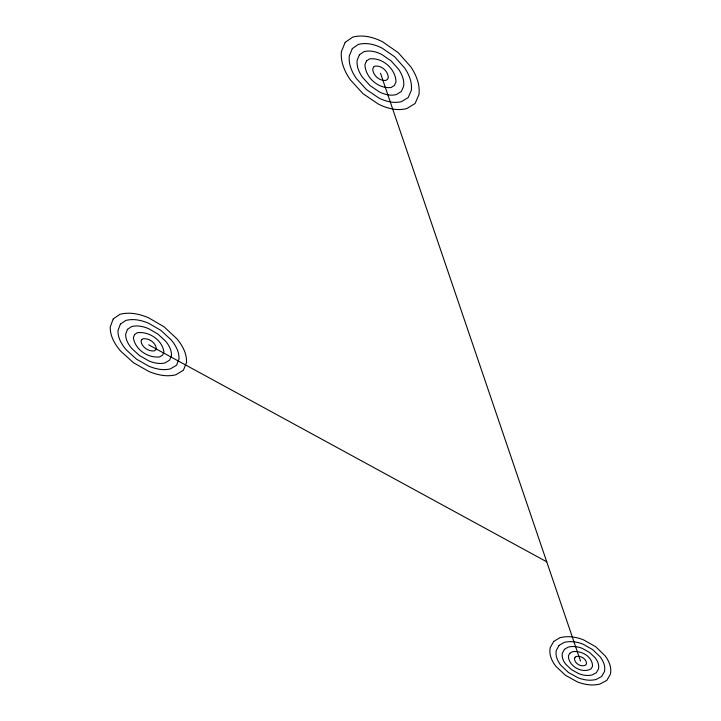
<?xml version="1.0" encoding="UTF-8"?>
<svg xmlns="http://www.w3.org/2000/svg" width="721" height="721" viewBox="0 0 721 721"><rect width="100%" height="100%" fill="white"/><g stroke="black" fill="none" stroke-linecap="round" stroke-linejoin="round"><path stroke-width="1.08" d="M148.688 344.845L546.725 561.794M380.526 73.272L580.504 661.067M113.242 318.889L110.223 326.946A32.454 29.525 14.7 0 0 112.909 339.348A50.767 46.414 14 0 0 120.551 351.001L133.448 362.699L148.715 371.396A50.542 46.216 12.9 0 0 162.513 375.362A32.103 29.21 12 0 0 175.825 374.794L183.395 370.27L186.523 362.465A32.021 28.966 12 0 0 184.17 350.307A50.218 45.216 12.7 0 0 176.825 338.699L164.073 326.829L148.661 317.844A50.443 45.405 13.7 0 0 134.557 313.671A34.356 31.057 14.5 0 0 120.074 314.248L113.242 318.889M120.389 324.126L117.965 330.551A25.929 23.577 14.4 0 0 120.092 340.447A40.565 37.032 13.9 0 0 126.175 349.766L136.485 359.139L148.715 366.124A40.421 36.906 12.9 0 0 159.774 369.314A25.704 23.378 12.2 0 0 170.453 368.855L176.51 365.232L179.006 358.959A25.65 23.216 12.2 0 0 177.096 349.216A40.214 36.266 12.8 0 0 171.201 339.933L160.981 330.452L148.661 323.278A40.358 36.383 13.6 0 0 137.405 319.962A27.461 24.838 14.2 0 0 125.851 320.421L120.389 324.126M127.509 329.344L125.688 334.147A19.422 17.646 14.1 0 0 127.256 341.556A30.39 27.695 13.7 0 0 131.808 348.54L139.532 355.579L148.706 360.833A30.309 27.623 13 0 0 157.016 363.24A19.296 17.538 12.5 0 0 165.046 362.897L169.597 360.167L171.463 355.453A19.26 17.448 12.5 0 0 170.012 348.135A30.192 27.272 13 0 0 165.569 341.159L157.899 334.057L148.67 328.704A30.273 27.335 13.6 0 0 140.244 326.225A20.585 18.629 14 0 0 131.601 326.577L127.509 329.344M134.602 334.535L133.376 337.725C134.98 349.505 148.084 358.292 159.62 356.904L162.658 355.083L163.901 351.929C162.351 339.979 148.968 331.164 137.323 332.696L134.602 334.535M141.658 339.699L141.046 341.294C141.839 347.189 148.4 351.587 154.168 350.893L155.691 349.973L156.304 348.396C155.52 342.43 148.841 338.023 143.019 338.789L141.658 339.699M345.179 42.359L341.366 51.687A34.644 34.004 -83.7 0 0 343.232 66.17A54.454 53.201 -78.5 0 0 350.379 79.878L363.06 93.73L378.462 104.139A54.201 52.957 -73.7 0 0 392.684 109.015A34.238 33.617 -68.5 0 0 406.752 108.601L415.089 103.5L419 94.487A33.941 33.527 -65.1 0 0 417.486 80.31A52.948 52.597 -69.5 0 0 410.673 66.665L398.163 52.606L382.626 41.836A53.201 52.831 -85.7 0 0 368.08 36.699A36.42 35.978 -87.7 0 0 352.749 37.086L345.179 42.359M352.308 48.595L349.252 56.031A27.65 27.164 -82.5 0 0 350.721 67.594A43.431 42.512 -78.1 0 0 356.408 78.553L366.538 89.656L378.867 98.011A43.269 42.359 -74 0 0 390.277 101.931A27.398 26.92 -69.8 0 0 401.561 101.607L408.23 97.506L411.358 90.269A27.2 26.857 -67.6 0 0 410.123 78.913A42.476 42.124 -71.8 0 0 404.643 67.99L394.621 56.752L382.202 48.172A42.629 42.278 -82.5 0 0 370.594 44.08A29.128 28.768 -85.1 0 0 358.364 44.396L352.308 48.595M359.409 54.805L357.111 60.366A20.693 20.35 -81.2 0 0 358.193 69.018A32.481 31.841 -77.8 0 0 362.438 77.237L370.026 85.574L379.282 91.864A32.391 31.76 -74.4 0 0 387.853 94.811A20.549 20.206 -71.2 0 0 396.334 94.577L401.354 91.486L403.688 86.042A20.44 20.179 -70 0 0 402.742 77.507A31.94 31.625 -73.5 0 0 398.614 69.306L391.088 60.897L381.779 54.481A32.03 31.715 -80.2 0 0 373.09 51.425A21.837 21.558 -82.6 0 0 363.943 51.669L359.409 54.805M366.484 60.988L364.943 64.683C365.304 77.426 378.363 89.025 391.088 87.511L394.441 85.448L396 81.797C395.721 68.883 382.364 57.202 369.494 58.906L366.484 60.988M373.523 67.143L372.748 68.982C372.919 75.363 379.453 81.167 385.825 80.41L387.501 79.373L388.277 77.544C388.123 71.091 381.454 65.26 375.028 66.107L373.523 67.143M553.683 641.429L550.159 647.773A27.713 22.766 -16.9 0 0 550.934 657.426A43.449 35.68 -17.6 0 0 555.981 666.402L565.48 675.334L577.35 681.877A43.35 35.491 -17.7 0 0 588.561 684.743A27.551 22.468 -17.3 0 0 599.899 684.049L606.848 680.363L610.417 674.171A27.452 22.342 -16.7 0 0 609.858 664.69A42.945 34.959 -16 0 0 605.027 655.74L595.654 646.692L583.704 639.951A43.044 35.14 -15.8 0 0 572.303 636.949A29.3 24.009 -16.1 0 0 560.001 637.67L553.683 641.429M559.081 645.385L556.27 650.45A22.144 18.178 -16.8 0 0 556.864 658.156A34.716 28.489 -17.4 0 0 560.893 665.339L568.472 672.495L577.981 677.74A34.653 28.362 -17.5 0 0 586.957 680.038A22.045 17.989 -17.2 0 0 596.051 679.488L601.611 676.532L604.468 671.566A21.981 17.908 -16.7 0 0 604.009 663.969A34.392 28.02 -16.2 0 0 600.124 656.804L592.608 649.576L583.064 644.195A34.455 28.137 -16 0 0 573.952 641.816A23.442 19.197 -16.3 0 0 564.137 642.393L559.081 645.385M564.471 649.324L562.353 653.118A16.592 13.609 -16.8 0 0 562.786 658.886A26.01 21.315 -17.2 0 0 565.796 664.266L571.474 669.647L578.612 673.594A25.974 21.251 -17.3 0 0 585.353 675.325A16.538 13.501 -17.1 0 0 592.184 674.91L596.366 672.684L598.502 668.953A16.502 13.456 -16.7 0 0 598.142 663.248A25.821 21.062 -16.3 0 0 595.222 657.867L589.58 652.451L582.415 648.431A25.857 21.125 -16.2 0 0 575.601 646.656A17.574 14.384 -16.4 0 0 568.256 647.088L564.471 649.324M569.833 653.253L568.418 655.777C568.229 666.078 582.307 674.081 591.094 668.827L592.518 666.33C592.743 656.606 581.18 650.144 572.357 651.766L569.833 653.253M575.178 657.173L574.475 658.426C574.367 663.581 581.414 667.583 585.812 664.96L586.524 663.708C586.624 658.841 580.847 655.614 576.44 656.425L575.178 657.173"/></g></svg>
